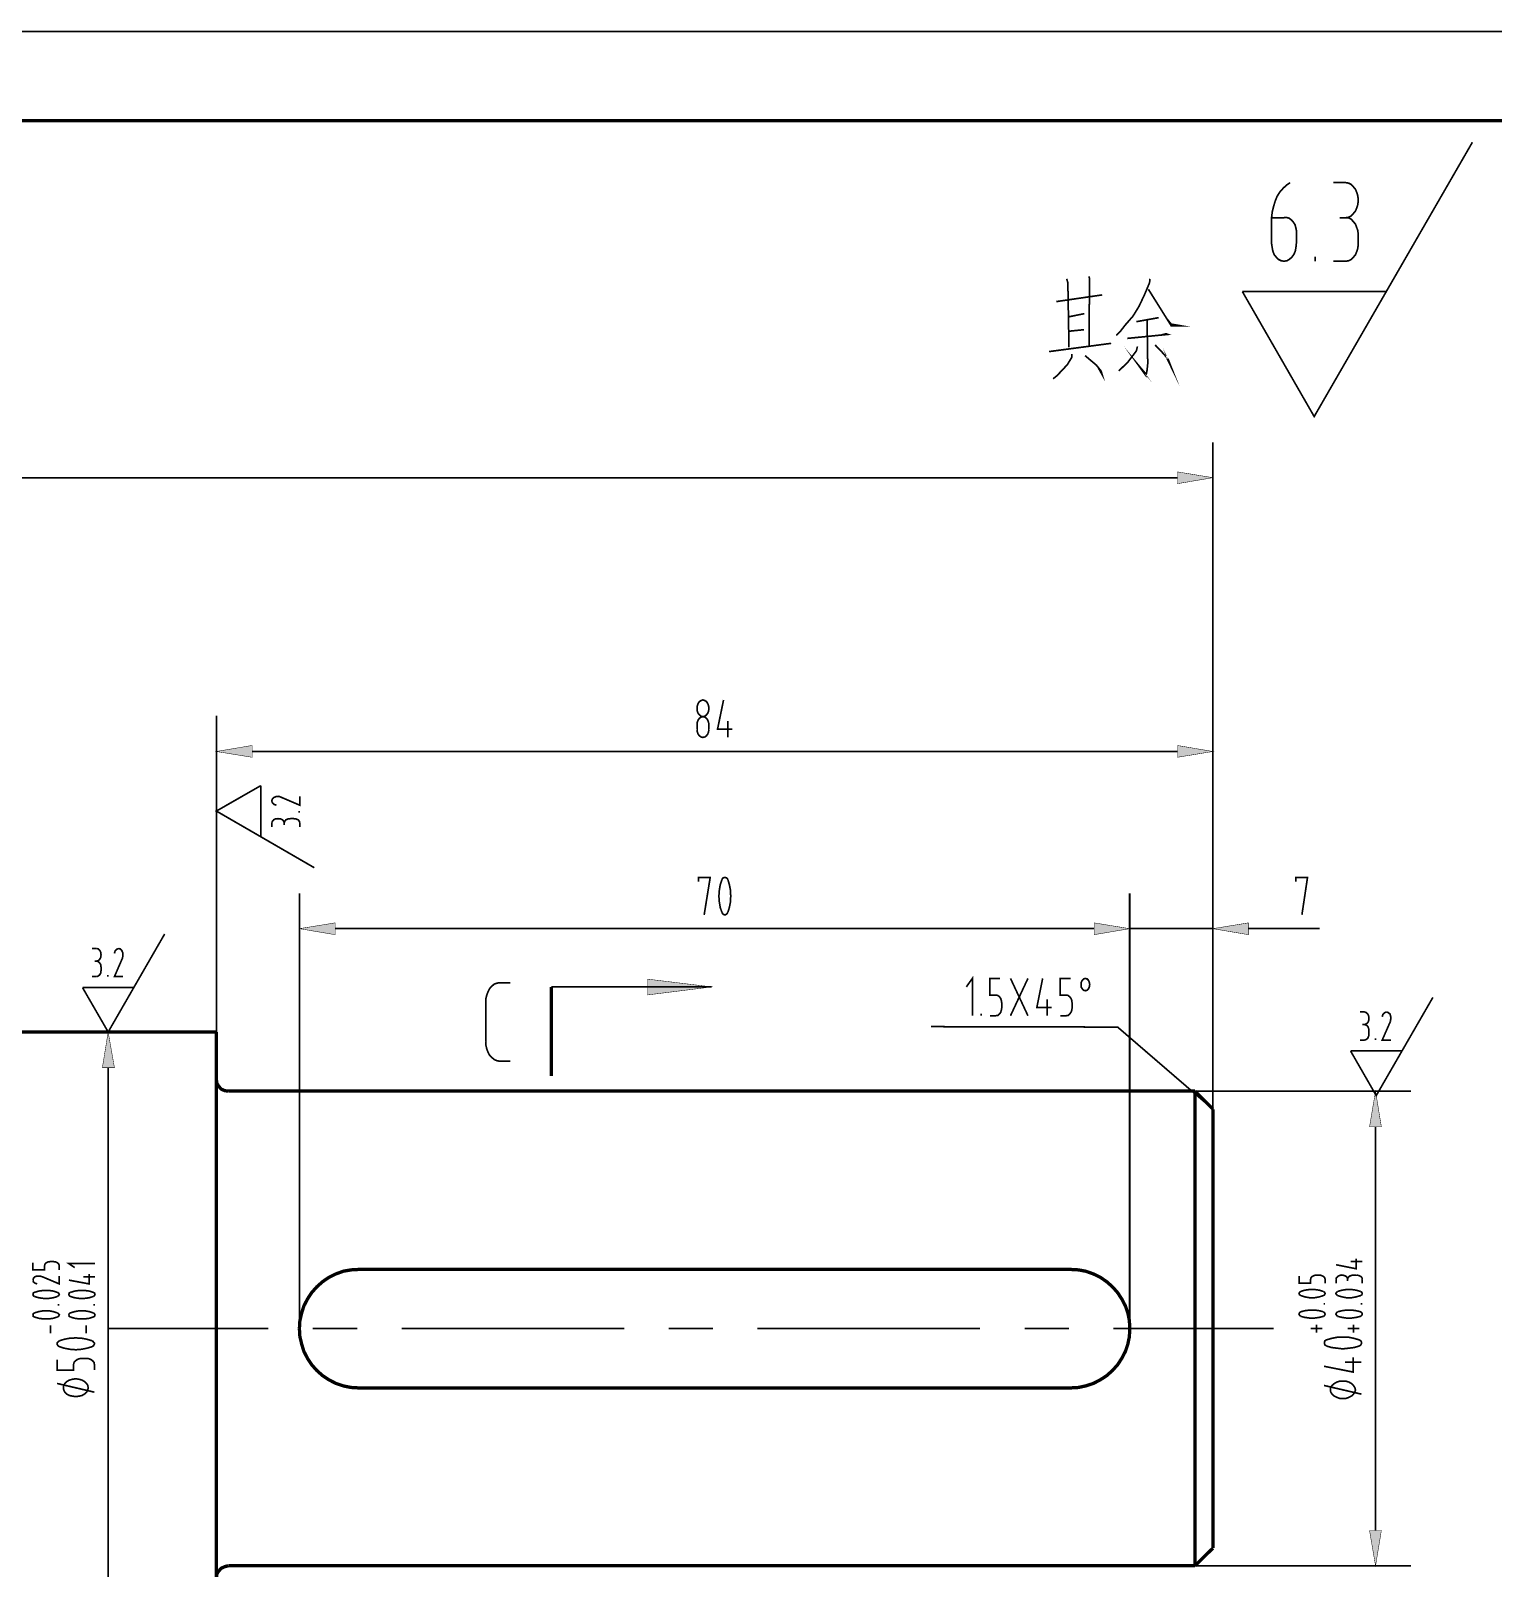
# Model space of a CAD drawing. Header units: millimetres. Extents: x 65 to 1398, y -63 to 357.
# Drawn here: x 280.6 to 355.8, y 114 to 193 of the extents above; entities that cross this region are included whole.
import ezdxf

# ---------------------------------------------------------------- set-up
doc = ezdxf.new("R2010")
doc.units = ezdxf.units.MM
doc.header["$LTSCALE"] = 0.25
doc.layers.add('H', color=7, linetype='Continuous')
doc.layers.add('P', color=7, linetype='Continuous')

msp = doc.modelspace()

# ---------------------------------------------------------------- hatches: boundary and pattern name
at = {"layer": 'H', "linetype": 'Continuous'}
for points in [[(339.5312131830713, 170.2984312028045), (339.5312131830713, 169.6904977237299), (341.3660669562781, 169.9882875990413), (339.5312131830713, 170.2984312028045)], [(291.9700088399439, 156.2262341037559), (291.9700088399439, 155.6183006246813), (290.1351550667371, 155.9277940322102), (291.9700088399439, 156.2262341037559)], [(339.5312131830713, 156.2262341037559), (339.5312131830713, 155.6183006246813), (341.3660669562781, 155.9277940322102), (339.5312131830713, 156.2262341037559)], [(296.2365965294489, 147.1195856460894), (296.2365965294489, 146.5123023632492), (294.4017427562421, 146.8100922385606), (296.2365965294489, 147.1195856460894)], [(335.2529219613488, 147.1195856460894), (335.2529219613488, 146.5123023632492), (337.08842593079, 146.8100922385606), (335.2529219613488, 147.1195856460894)], [(335.2529219613488, 147.1195856460894), (335.2529219613488, 146.5123023632492), (337.08842593079, 146.8100922385606), (335.2529219613488, 147.1195856460894)], [(343.1781638612842, 147.1195856460894), (343.1781638612842, 146.5123023632492), (341.3660669562781, 146.8100922385606), (343.1781638612842, 147.1195856460894)], [(315.5955392096261, 143.8282923080409), (312.29254233936, 143.4154176992577), (312.29254233936, 144.2294633846067), (315.5955392096261, 143.8282923080409)], [(284.2749364069522, 139.6767893520078), (284.89392322201, 139.6767893520078), (284.5844298144811, 141.4999395929971), (284.2749364069522, 139.6767893520078)], [(349.4167967294343, 136.6371219566351), (350.0247302085088, 136.6371219566351), (349.7152368009799, 138.4609223938587), (349.4167967294343, 136.6371219566351)], [(349.4167967294343, 115.8906605124526), (350.0247302085088, 115.8906605124526), (349.7152368009799, 114.0785636074464), (349.4167967294343, 115.8906605124526)]]:
    msp.add_hatch(color=256, dxfattribs=at).paths.add_polyline_path(points)

# ---------------------------------------------------------------- linework, layer by layer
at = {"layer": 'P'}
for points, const_width in [([(147.0627246892411, 0.882), (418.677, 0.882), (418.677, 192.9259103528294), (147.0627246892411, 192.9259103528294), (147.0627246892411, 0.882)], 0.0858259029281714), ([(169.9197231099755, 5.458081097033865), (414.1119722389493, 5.458081097033865), (414.1119722389493, 188.3498292557956), (169.9197231099755, 188.3498292557956), (169.9197231099755, 5.458081097033865)], 0.1710016096220384), ([(342.8686704537554, 179.5650279341098), (346.5611348683697, 173.1423895316516), (354.6924889745796, 187.2373434989009)], 0.0858259029281714), ([(345.32251104202, 185.1619171190014), (345.1391557039461, 185.0357790495464), (344.9675038980898, 184.8751805796732), (344.7952018959992, 184.6801217093819), (344.6573602943266, 184.46230597089), (344.5546292893065, 184.2100298319799), (344.4740049562528, 183.9343466286349), (344.4050841554165, 183.6593136215241), (344.3706237549984, 183.3608735499784), (344.3706237549984, 182.0305720545918), (344.4050841554165, 181.8127563160999), (344.4395445558347, 181.629400978026), (344.5084653566709, 181.4570989759354), (344.6228998939085, 181.3199075704972), (344.7262810951629, 181.2165263692428), (344.8641226968354, 181.1476055684065), (345.0013141022736, 181.1248487002059), (345.1619125721468, 181.1476055684065), (345.2769973056187, 181.2165263692428), (345.4031353750737, 181.3199075704972), (345.5065165763281, 181.4570989759354), (345.5864907131475, 181.629400978026), (345.6209511135656, 181.8127563160999), (345.6437079817663, 182.0305720545918), (345.6437079817663, 182.4662035315757), (345.6554115139838, 182.661262401867), (345.6209511135656, 182.8335644039576), (345.57478718093, 183.0058664060483), (345.4831095118931, 183.1430578114865), (345.3914318428562, 183.2464390127409), (345.2652937734011, 183.3381166817778), (345.1391557039461, 183.3725770821959), (345.0013141022736, 183.3608735499784), (344.3706237549984, 183.3608735499784)], 0.0858259029281714), ([(347.5474825558093, 185.1619171190014), (348.189876435302, 185.1619171190014)], 0.0858259029281714), ([(348.189876435302, 183.3608735499784), (348.3277180369746, 183.3842806144134), (348.4649094424128, 183.4525512190154), (348.5682906436672, 183.5676359524872), (348.683375377139, 183.7048273579254), (348.751645981741, 183.8654258277986), (348.8095134465941, 184.0604846980899), (348.8205667825772, 184.2555435683812), (348.8095134465941, 184.46230597089), (348.751645981741, 184.6573648411813), (348.683375377139, 184.8173131148201), (348.5682906436672, 184.9551547164927), (348.4649094424128, 185.0702394499645), (348.3277180369746, 185.1385100545665), (348.189876435302, 185.1619171190014)], 0.0858259029281714), ([(348.189876435302, 183.3608735499784), (347.8686794955557, 183.3608735499784)], 0.0858259029281714), ([(348.8205667825772, 182.4662035315757), (348.8095134465941, 182.6729659340845), (348.751645981741, 182.8452679361751), (348.683375377139, 183.028623274249), (348.5682906436672, 183.1658146796871), (348.4649094424128, 183.280899413159), (348.3277180369746, 183.3498202139953), (348.189876435302, 183.3608735499784)], 0.0858259029281714), ([(348.189876435302, 181.1248487002059), (348.3277180369746, 181.1476055684065), (348.4649094424128, 181.2165263692428), (348.5682906436672, 181.3199075704972), (348.683375377139, 181.4570989759354), (348.751645981741, 181.629400978026), (348.8095134465941, 181.8127563160999), (348.8205667825772, 182.0305720545918)], 0.0858259029281714), ([(348.8205667825772, 182.4662035315757), (348.8205667825772, 182.0305720545918)], 0.0858259029281714), ([(346.6072988010053, 181.1248487002059), (346.6072988010053, 181.3543679709153)], 0.0858259029281714), ([(348.189876435302, 181.1248487002059), (347.5474825558093, 181.1248487002059)], 0.0858259029281714), ([(333.8426463291427, 180.2184751495857), (333.8998635977615, 180.0123629433112), (333.9570808663802, 176.6976625408277)], 0.0858259029281714), ([(334.9895924864555, 180.3446132190407), (335.0123493546562, 180.2184751495857), (334.9895924864555, 176.7782868738815)], 0.0858259029281714), ([(338.1202873546309, 180.2184751495857), (338.0975304864302, 180.0123629433112), (337.8335508153027, 179.3927259320191), (337.5585178081919, 178.8081995173795), (337.2490244006631, 178.3036472395594), (336.8589066600805, 177.856312230358), (336.5721701207523, 177.488951357976), (336.3888147826785, 177.3172995521197)], 0.0858259029281714), ([(333.3036336509044, 179.0487721240721), (335.665796570132, 179.3927259320191)], 0.0858259029281714), ([(338.0403132178114, 179.6794624713474), (339.210016243325, 177.8101482977224), (339.680108120727, 177.8101482977224), (339.210016243325, 177.8907726307761), (338.9460365721974, 178.2230229065057)], 0.0858259029281714), ([(342.8686704537554, 179.5650279341098), (350.2659530114357, 179.5650279341098)], 0.0858259029281714), ([(333.9570808663802, 178.2691868391412), (334.7483696835287, 178.4297853090144)], 0.0858259029281714), ([(337.9713924169752, 178.0968848370506), (338.0058528173934, 175.8602097910437), (337.9713924169752, 175.5279595153142), (337.9141751483564, 175.241222975986), (337.5013005395732, 175.8146960546424), (337.9141751483564, 175.3211971128054)], 0.0858259029281714), ([(338.5676223638322, 178.2230229065057), (337.4206762065194, 178.0169107002312)], 0.0858259029281714), ([(333.9226204659622, 177.5234117583942), (334.725612815328, 177.6040360914479)], 0.0858259029281714), ([(336.9505843291174, 177.1567010822466), (339.0377142412343, 177.362813288521), (338.9460365721974, 177.3972736889392), (338.648246696886, 177.3172995521197)], 0.0858259029281714), ([(332.9362727785225, 176.4798468023357), (336.1248351115509, 176.9044249433365)], 0.0858259029281714), ([(334.1066260002702, 176.3537087328807), (334.1066260002702, 176.1931102630075), (333.8771067295609, 175.8146960546424), (333.6131270584333, 175.5279595153142), (333.3380940513225, 175.241222975986), (333.1430351810312, 175.0806245061128)], 0.0858259029281714), ([(334.7828300839468, 176.273084399827), (335.3680066948207, 175.7802356542243), (335.6085793015133, 175.4817955826786), (335.665796570132, 175.2873869086216), (335.4596843638576, 175.6540975847692)], 0.0858259029281714), ([(337.4778934751382, 176.7438264734633), (337.4206762065194, 176.5143072027539), (336.9850447295356, 175.9408341240974), (336.5149528521335, 175.4817955826786)], 0.0858259029281714), ([(338.3842670257585, 176.8238006102827), (338.8316020349598, 176.3537087328807), (339.0611213056693, 176.0669721935525), (339.210016243325, 175.6885579851874), (339.0032538408162, 176.1131361261881)], 0.0858259029281714), ([(341.3543634240606, 137.5434955072553), (341.3543634240606, 171.8237915684824)], 0.0858259029281714), ([(203.5576252917099, 169.9999911312588), (339.5312131830713, 169.9999911312588)], 0.0858259029281714), ([(339.5312131830713, 170.2984312028045), (339.5312131830713, 169.6904977237299), (341.3543634240606, 169.9999911312588), (339.5312131830713, 170.2984312028045)], 0.02470745690356449), ([(315.4466442719703, 158.1527655459996), (315.4349407397528, 158.2672000832372), (315.3894270033516, 158.3933381526922), (315.3205062025153, 158.4967193539466), (315.2405320656959, 158.5428832865822), (315.1371508644415, 158.5773436870004), (315.0454731954046, 158.5428832865822), (314.9648488623508, 158.4967193539466), (314.8959280615146, 158.3933381526922), (314.8504143251133, 158.2672000832372), (314.8387107928958, 158.1527655459996), (314.8504143251133, 158.0038706083439), (314.8959280615146, 157.8887858748721), (314.9648488623508, 157.8088117380526), (315.0454731954046, 157.7398909372164), (315.1371508644415, 157.7171340690157), (315.2405320656959, 157.7398909372164), (315.3205062025153, 157.8088117380526), (315.3894270033516, 157.8887858748721), (315.4349407397528, 158.0038706083439), (315.4466442719703, 158.1527655459996)], 0.0858259029281714), ([(316.2034726887006, 158.5773436870004), (315.8939792811717, 157.0747401895231), (316.650807697902, 157.0747401895231)], 0.0858259029281714), ([(290.1351550667371, 141.5116431252146), (290.1351550667371, 157.762647805417)], 0.0858259029281714), ([(315.4466442719703, 157.292555928015), (315.4349407397528, 157.41869399747), (315.3894270033516, 157.5448320669251), (315.3205062025153, 157.636509735962), (315.2405320656959, 157.6937270045808), (315.1371508644415, 157.7171340690157), (315.0454731954046, 157.6937270045808), (314.9648488623508, 157.636509735962), (314.8959280615146, 157.5448320669251), (314.8504143251133, 157.41869399747), (314.8387107928958, 157.292555928015)], 0.0858259029281714), ([(314.8387107928958, 157.0747401895231), (314.8387107928958, 157.292555928015)], 0.0858259029281714), ([(315.4466442719703, 157.292555928015), (315.4466442719703, 157.0747401895231)], 0.0858259029281714), ([(316.4212884271925, 157.4993183305238), (316.4212884271925, 156.6501620485223)], 0.0858259029281714), ([(341.3543634240606, 137.5434955072553), (341.3543634240606, 157.762647805417)], 0.0858259029281714), ([(314.8387107928958, 157.0747401895231), (314.8504143251133, 156.948602120068), (314.8959280615146, 156.822464050613), (314.9648488623508, 156.7307863815761), (315.0454731954046, 156.6735691129573), (315.1371508644415, 156.6501620485223), (315.2405320656959, 156.6735691129573), (315.3205062025153, 156.7307863815761), (315.3894270033516, 156.822464050613), (315.4349407397528, 156.948602120068), (315.4466442719703, 157.0747401895231)], 0.0858259029281714), ([(291.9700088399439, 156.2372874397391), (291.9700088399439, 155.6293539606645), (290.1351550667371, 155.9277940322102), (291.9700088399439, 156.2372874397391)], 0.02470745690356449), ([(339.5312131830713, 155.9277940322102), (291.9700088399439, 155.9277940322102)], 0.0858259029281714), ([(339.5312131830713, 156.2372874397391), (339.5312131830713, 155.6293539606645), (341.3543634240606, 155.9277940322102), (339.5312131830713, 156.2372874397391)], 0.02470745690356449), ([(292.4173438491454, 154.1729143958228), (290.1351550667371, 152.8660199648711), (295.1696245089556, 149.9524906389534)], 0.0858259029281714), ([(292.4173438491454, 154.1729143958228), (292.4173438491454, 151.5467718054676)], 0.0858259029281714), ([(293.4609088052038, 153.5766844489658), (293.3464742679662, 153.6228483816014), (293.2086326662937, 153.6111448493839), (293.0941981290562, 153.5649809167483), (293.0135737960024, 153.4850067799289), (292.9791133955842, 153.3816255786745)], 0.0858259029281714), ([(292.9791133955842, 153.3816255786745), (293.0135737960024, 153.2899479096376), (293.0941981290562, 153.2099737728181), (293.2203361985112, 153.1638098401825)], 0.0858259029281714), ([(293.4609088052038, 153.5766844489658), (294.4244996244428, 153.1638098401825), (294.4244996244428, 153.6228483816014)], 0.0858259029281714), ([(293.621507275077, 152.2580864857966), (293.5987504068763, 152.338060622616), (293.52982960604, 152.4186849556698), (293.4264484047857, 152.4641986920711), (293.3003103353306, 152.4759022242885), (293.1741722658755, 152.4641986920711), (293.0824945968387, 152.4186849556698), (293.0135737960024, 152.338060622616), (292.9791133955842, 152.2580864857966)], 0.0858259029281714), ([(293.9427042148233, 152.4759022242885), (293.8282696775857, 152.4641986920711), (293.7131849441139, 152.4186849556698), (293.6449143395119, 152.338060622616), (293.621507275077, 152.2580864857966)], 0.0858259029281714), ([(293.9427042148233, 152.4759022242885), (294.1033026846965, 152.4759022242885)], 0.0858259029281714), ([(294.4244996244428, 152.2580864857966), (294.4017427562421, 152.338060622616), (294.3328219554058, 152.4186849556698), (294.217737221934, 152.4641986920711), (294.1033026846965, 152.4759022242885)], 0.0858259029281714), ([(294.4244996244428, 152.8198560322355), (294.3438752913891, 152.8198560322355)], 0.0858259029281714), ([(292.9791133955842, 152.0402707473046), (292.9791133955842, 152.2580864857966)], 0.0858259029281714), ([(293.621507275077, 152.2580864857966), (293.621507275077, 152.1430017523247)], 0.0858259029281714), ([(294.4244996244428, 152.2580864857966), (294.4244996244428, 152.0402707473046)], 0.0858259029281714), ([(315.2060716652777, 147.5324602548727), (315.5155650728066, 149.4479383611333), (314.907631593732, 149.4479383611333), (314.907631593732, 149.2418261548588)], 0.0858259029281714), ([(316.1234985518811, 149.3562606920964), (316.0318208828443, 149.0812276849856), (315.9856569502086, 148.7944911456574), (315.962900082008, 148.4960510741117), (315.9856569502086, 148.197611002566), (316.0318208828443, 147.9115246594721), (316.1234985518811, 147.6475449883446)], 0.0858259029281714), ([(316.4212884271925, 149.3562606920964), (316.3640711585738, 149.4251814929326), (316.306853889955, 149.4479383611333), (316.2379330891187, 149.4479383611333), (316.1690122882824, 149.4251814929326), (316.1234985518811, 149.3562606920964)], 0.0858259029281714), ([(316.4212884271925, 147.6475449883446), (316.5019127602462, 147.9115246594721), (316.5591300288651, 148.197611002566), (316.5708335610825, 148.4960510741117), (316.5591300288651, 148.7944911456574), (316.5019127602462, 149.0812276849856), (316.4212884271925, 149.3562606920964)], 0.0858259029281714), ([(345.9304445210945, 147.5324602548727), (346.2171810604227, 149.4479383611333), (345.6209511135656, 149.4479383611333), (345.6209511135656, 149.2418261548588)], 0.0858259029281714), ([(294.4017427562421, 126.2697430006526), (294.4017427562421, 148.6449460117674)], 0.0858259029281714), ([(337.0767223985724, 126.2697430006526), (337.0767223985724, 148.6449460117674)], 0.0858259029281714), ([(337.0767223985724, 126.2697430006526), (337.0767223985724, 148.6449460117674)], 0.0858259029281714), ([(341.3543634240606, 137.5434955072553), (341.3543634240606, 148.6449460117674)], 0.0858259029281714), ([(296.2365965294489, 147.1195856460895), (296.2365965294489, 146.5123023632492), (294.4017427562421, 146.8217957707781), (296.2365965294489, 147.1195856460895)], 0.02470745690356449), ([(316.1234985518811, 147.6475449883446), (316.1690122882824, 147.5786241875083), (316.2379330891187, 147.5324602548727), (316.306853889955, 147.5324602548727), (316.3640711585738, 147.5786241875083), (316.4212884271925, 147.6475449883446)], 0.0858259029281714), ([(335.2529219613488, 147.1195856460895), (335.2529219613488, 146.5123023632492), (337.0767223985724, 146.8217957707781), (335.2529219613488, 147.1195856460895)], 0.02470745690356449), ([(335.2529219613488, 147.1195856460895), (335.2529219613488, 146.5123023632492), (337.0767223985724, 146.8217957707781), (335.2529219613488, 147.1195856460895)], 0.02470745690356449), ([(343.1781638612842, 147.1195856460895), (343.1781638612842, 146.5123023632492), (341.3543634240606, 146.8217957707781), (343.1781638612842, 147.1195856460895)], 0.02470745690356449), ([(283.2541283190944, 143.7938319076228), (284.5727262822636, 141.5116431252146), (287.4745520759639, 146.5461125674331)], 0.0858259029281714), ([(296.2365965294489, 146.8217957707781), (335.2529219613488, 146.8217957707781)], 0.0858259029281714), ([(335.2529219613488, 146.8217957707781), (333.4297717203594, 146.8217957707781)], 0.0858259029281714), ([(337.0767223985724, 146.8217957707781), (341.3543634240606, 146.8217957707781)], 0.0858259029281714), ([(343.1781638612842, 146.8217957707781), (346.8368180717147, 146.8217957707781)], 0.0858259029281714), ([(283.7469770646971, 145.8009876829203), (283.988199867624, 145.8009876829203)], 0.0858259029281714), ([(283.988199867624, 145.1585938034276), (284.0681740044434, 145.1813506716283), (284.1370948052797, 145.2502714724645), (284.1943120738985, 145.3536526737189), (284.206015606116, 145.4680872109565), (284.1943120738985, 145.5942252804115), (284.1370948052797, 145.7093100138834), (284.0681740044434, 145.7782308147196), (283.988199867624, 145.8009876829203)], 0.0858259029281714), ([(285.1117389605019, 145.8009876829203), (285.020061291465, 145.7665272825022), (284.9283836224281, 145.6748496134653), (284.89392322201, 145.5487115440102)], 0.0858259029281714), ([(285.3067978307932, 145.3074887410833), (285.3295546989938, 145.4342770067726), (285.3295546989938, 145.5714684122109), (285.272337430375, 145.6976064816659), (285.2034166295388, 145.7782308147196), (285.1117389605019, 145.8009876829203)], 0.0858259029281714), ([(283.988199867624, 145.1585938034276), (283.8731151341522, 145.1585938034276)], 0.0858259029281714), ([(284.206015606116, 144.8373968636813), (284.1943120738985, 144.9635349331363), (284.1370948052797, 145.0552126021732), (284.0681740044434, 145.1241334030095), (283.988199867624, 145.1585938034276)], 0.0858259029281714), ([(283.988199867624, 144.3556014540618), (284.0681740044434, 144.3900618544799), (284.1370948052797, 144.447929319333), (284.1943120738985, 144.5506603243531), (284.206015606116, 144.6767983938081)], 0.0858259029281714), ([(284.206015606116, 144.8373968636813), (284.206015606116, 144.6767983938081)], 0.0858259029281714), ([(285.3067978307932, 145.3074887410833), (284.89392322201, 144.3556014540618), (285.3295546989938, 144.3556014540618)], 0.0858259029281714), ([(283.2541283190944, 143.7938319076228), (285.8919744416671, 143.7938319076228)], 0.0858259029281714), ([(283.988199867624, 144.3556014540618), (283.7469770646971, 144.3556014540618)], 0.0858259029281714), ([(284.549969414063, 144.3556014540618), (284.549969414063, 144.4362257871155)], 0.0858259029281714), ([(304.7002009113884, 144.0461080465329), (304.5630095059502, 144.0233511783323), (304.4251679042777, 143.9771872456967), (304.2990298348226, 143.8744562406766), (304.1845952975851, 143.7483181712215), (304.1039709645313, 143.5987730373315), (304.0350501636951, 143.4154176992577), (303.9895364272938, 143.2320623611839), (303.9778328950763, 143.0370034908926)], 0.0858259029281714), ([(304.7002009113884, 144.0461080465329), (305.2509171218442, 144.0461080465329)], 0.0858259029281714), ([(307.3497505661785, 143.828292308041), (307.3497505661785, 139.2522112110071)], 0.1710016096220384), ([(307.3497505661785, 143.828292308041), (315.5955392096261, 143.828292308041)], 0.0858259029281714), ([(315.5955392096261, 143.828292308041), (312.29254233936, 143.4154176992577), (312.29254233936, 144.2294633846067), (315.5955392096261, 143.828292308041)], 0.02470745690356449), ([(328.9915322249981, 142.3490958749986), (328.9915322249981, 144.2639237850248), (328.681388621235, 143.828292308041)], 0.0858259029281714), ([(329.897255579384, 142.3490958749986), (330.1956956509298, 142.3490958749986), (330.2984266559498, 142.3601492109818), (330.3790509890035, 142.429070011818), (330.4479717898398, 142.520747680855), (330.482432190258, 142.6358324143268), (330.5051890584586, 142.7730238197651), (330.5051890584586, 142.9797862222738), (330.482432190258, 143.116977627712), (330.4479717898398, 143.2431156971671), (330.3790509890035, 143.3237400302208), (330.2984266559498, 143.392660831057), (330.1956956509298, 143.4037141670402), (329.897255579384, 143.4037141670402), (329.897255579384, 144.2639237850248), (330.4135113894217, 144.2639237850248)], 0.0858259029281714), ([(330.95252406766, 144.2639237850248), (331.8471940860627, 142.3490958749986)], 0.0858259029281714), ([(331.8471940860627, 144.2639237850248), (330.95252406766, 142.3490958749986)], 0.0858259029281714), ([(332.604022502793, 144.2639237850248), (332.3055824312473, 142.7730238197651), (333.0624108479775, 142.7730238197651)], 0.0858259029281714), ([(333.5097458571789, 142.3490958749986), (333.819889460942, 142.3490958749986), (333.9115671299789, 142.3601492109818), (333.9915412667984, 142.429070011818), (334.0604620676347, 142.520747680855), (334.1066260002702, 142.6358324143268), (334.1176793362534, 142.7730238197651), (334.1176793362534, 142.9797862222738), (334.1066260002702, 143.116977627712), (334.0604620676347, 143.2431156971671), (333.9915412667984, 143.3237400302208), (333.9115671299789, 143.392660831057), (333.819889460942, 143.4037141670402), (333.5097458571789, 143.4037141670402), (333.5097458571789, 144.2639237850248), (334.037705199434, 144.2639237850248)], 0.0858259029281714), ([(335.0240528868737, 143.9427268452785), (335.0006458224387, 144.0688649147336), (334.9551320860375, 144.1722461159879), (334.8862112852012, 144.2411669168242), (334.7945336161642, 144.2639237850248), (334.7139092831105, 144.2411669168242), (334.6456386785086, 144.1722461159879), (334.5877712136555, 144.0688649147336), (334.5767178776723, 143.9427268452785), (334.5877712136555, 143.8165887758235), (334.6456386785086, 143.7249111067866), (334.7139092831105, 143.6559903059503), (334.7945336161642, 143.6332334377497), (334.8862112852012, 143.6559903059503), (334.9551320860375, 143.7249111067866), (335.0006458224387, 143.8165887758235), (335.0240528868737, 143.9427268452785)], 0.0858259029281714), ([(303.9778328950763, 141.0070908473945), (303.9778328950763, 143.0370034908926)], 0.0858259029281714), ([(332.8445951094856, 143.1976019607658), (332.8445951094856, 142.3490958749986)], 0.0858259029281714), ([(348.4304490419946, 140.5369989699925), (349.7496972013981, 138.2431066553668), (352.6625763310815, 143.2892796298027)], 0.0858259029281714), ([(329.4382170379652, 142.3490958749986), (329.4382170379652, 142.4518268800187)], 0.0858259029281714), ([(348.9122444516141, 142.5441547452899), (349.1534672545411, 142.5441547452899)], 0.0858259029281714), ([(349.1534672545411, 141.8900573335798), (349.2334413913605, 141.9245177339979), (349.3140657244143, 141.9934385348342), (349.3595794608156, 142.0851162038711), (349.371282993033, 142.2112542733261), (349.3595794608156, 142.3373923427811), (349.3140657244143, 142.4407735440355), (349.2334413913605, 142.5096943448718), (349.1534672545411, 142.5441547452899)], 0.0858259029281714), ([(350.2770063474189, 142.5441547452899), (350.185328678382, 142.4979908126543), (350.0936510093451, 142.4173664796006), (350.059190608927, 142.2912284101455)], 0.0858259029281714), ([(350.4720652177102, 142.0389522712354), (350.4948220859109, 142.1650903406905), (350.4948220859109, 142.302931942363), (350.4610118817271, 142.429070011818), (350.3686840164559, 142.5096943448718), (350.2770063474189, 142.5441547452899)], 0.0858259029281714), ([(270.6156139166869, 141.5116431252146), (290.1351550667371, 141.5116431252146)], 0.1710016096220384), ([(284.5727262822636, 141.5116431252146), (282.7606293772574, 141.5116431252146)], 0.0858259029281714), ([(284.2749364069522, 139.6767893520078), (284.89392322201, 139.6767893520078), (284.5727262822636, 141.5116431252146), (284.2749364069522, 139.6767893520078)], 0.02470745690356449), ([(290.1351550667371, 141.5116431252146), (290.1351550667371, 111.0278428760905)], 0.1710016096220384), ([(341.3543634240606, 137.5434955072553), (336.4570853872805, 141.7639192641247), (326.8692917162288, 141.7866761323254)], 0.0858259029281714), ([(349.1534672545411, 141.8900573335798), (349.0383825210691, 141.8900573335798)], 0.0858259029281714), ([(349.371282993033, 141.5805639260509), (349.3595794608156, 141.6949984632885), (349.3140657244143, 141.7983796645428), (349.2334413913605, 141.8673004653791), (349.1534672545411, 141.8900573335798)], 0.0858259029281714), ([(349.1534672545411, 141.0987685164314), (349.2334413913605, 141.121525384632), (349.3140657244143, 141.1904461854683), (349.3595794608156, 141.2938273867227), (349.371282993033, 141.4082619239603)], 0.0858259029281714), ([(349.371282993033, 141.5805639260509), (349.371282993033, 141.4082619239603)], 0.0858259029281714), ([(350.4720652177102, 142.0389522712354), (350.059190608927, 141.0987685164314), (350.5065256181284, 141.0987685164314)], 0.0858259029281714), ([(303.9778328950763, 141.0070908473945), (303.9895364272938, 140.8237355093206), (304.0350501636951, 140.6286766390294), (304.1039709645313, 140.4563746369387), (304.1845952975851, 140.307479699283), (304.2990298348226, 140.1930451620455), (304.4251679042777, 140.0896639607911), (304.5630095059502, 140.0324466921723), (304.7002009113884, 140.0090396277373)], 0.0858259029281714), ([(349.1534672545411, 141.0987685164314), (348.9122444516141, 141.0987685164314)], 0.0858259029281714), ([(349.7152368009799, 141.0987685164314), (349.7152368009799, 141.1787426532508)], 0.0858259029281714), ([(305.2509171218442, 140.0090396277373), (304.7002009113884, 140.0090396277373)], 0.0858259029281714), ([(348.4304490419946, 140.5369989699925), (351.0572418285841, 140.5369989699925)], 0.0858259029281714), ([(284.5727262822636, 112.8509931170798), (284.5727262822636, 139.6767893520078)], 0.0858259029281714), ([(290.1351550667371, 139.0688558729333), (290.1579119349378, 138.8855005348595), (290.2612931361922, 138.7131985327688), (290.3874312056472, 138.5753569310963), (290.5597332077378, 138.4953827942768), (290.7430885458117, 138.4726259260762)], 0.1710016096220384), ([(290.7430885458117, 138.4726259260762), (340.4369365374572, 138.4726259260762)], 0.1710016096220384), ([(340.4369365374572, 114.0785636074464), (340.4369365374572, 138.4726259260762)], 0.1710016096220384), ([(340.4369365374572, 138.4726259260762), (341.3543634240606, 137.5434955072553)], 0.1710016096220384), ([(340.4369365374572, 138.4726259260762), (351.5390372382036, 138.4726259260762)], 0.0858259029281714), ([(349.4057433934511, 136.6371219566351), (350.0136768725257, 136.6371219566351), (349.7152368009799, 138.4726259260762), (349.4057433934511, 136.6371219566351)], 0.02470745690356449), ([(341.3543634240606, 137.5434955072553), (341.3543634240606, 114.9842869618324)], 0.1710016096220384), ([(349.7152368009799, 136.6371219566351), (349.7152368009799, 115.8906605124526)], 0.0858259029281714), ([(282.061018229146, 129.2860033315903), (282.061018229146, 129.5038190700823), (282.0265578287278, 129.5954967391192), (281.9576370278916, 129.652714007738), (281.8659593588547, 129.6988779403736), (281.7515248216171, 129.7105814725911), (281.6026298839614, 129.7105814725911), (281.4875451504896, 129.6988779403736), (281.3958674814527, 129.652714007738), (281.3269466806164, 129.5954967391192), (281.3041898124158, 129.5038190700823), (281.3041898124158, 129.2860033315903), (280.7079598655587, 129.2860033315903), (280.7079598655587, 129.652714007738)], 0.0858259029281714), ([(283.8958720023528, 129.6072002713367), (282.554517170983, 129.6072002713367), (282.8523070462944, 129.4004378688279)], 0.0858259029281714), ([(347.6853241574819, 129.5499830027179), (348.7171855813228, 129.3432206002091), (348.7171855813228, 129.8594764102468)], 0.0858259029281714), ([(348.4304490419946, 129.7105814725911), (349.027329185086, 129.7105814725911)], 0.0858259029281714), ([(281.1663482107432, 128.9420495236434), (281.0519136735056, 128.964806391844), (280.9140720718332, 128.964806391844), (280.7996375345956, 128.9303459914259), (280.7307167337593, 128.8503718546064), (280.7079598655587, 128.7586941855695)], 0.0858259029281714), ([(280.7079598655587, 128.7586941855695), (280.7307167337593, 128.6663663202983), (280.8223944027962, 128.5980957156964), (280.9257756040506, 128.5636353152782)], 0.0858259029281714), ([(281.1663482107432, 128.9420495236434), (282.061018229146, 128.5636353152782), (282.061018229146, 128.964806391844)], 0.0858259029281714), ([(282.554517170983, 128.7586941855695), (283.5980821270414, 128.5636353152782), (283.5980821270414, 129.0792409290816)], 0.0858259029281714), ([(283.2996420554957, 128.9303459914259), (283.8958720023528, 128.9303459914259)], 0.0858259029281714), ([(297.452463487598, 129.308760199791), (297.0623457470155, 129.2860033315903), (296.6611746704497, 129.2170825307541), (296.2821102658503, 129.0792409290816), (295.9271031219201, 128.9075891232252), (295.5942026499563, 128.6780698525158), (295.2964127746449, 128.4140901813882), (295.0324331035173, 128.1163003060769), (294.8146173650254, 127.7833998341131), (294.6306118307173, 127.4277424939486), (294.5161772934797, 127.0610318178009), (294.4244996244428, 126.6598607412352), (294.4017427562421, 126.2697430006526)], 0.1710016096220384), ([(297.452463487598, 129.308760199791), (334.037705199434, 129.308760199791)], 0.1710016096220384), ([(334.037705199434, 123.2190222692967), (334.4388762759998, 123.2417791374973), (334.8172904843649, 123.3224034705511), (335.2074082249475, 123.4485415400061), (335.563065565112, 123.6318968780799), (335.8953158408415, 123.8497126165719), (336.1937559123871, 124.1136922876994), (336.4570853872805, 124.4114821630108), (336.6755513220067, 124.7443826349746), (336.8589066600805, 125.1000399751391), (336.9850447295356, 125.4784541835042), (337.065018866355, 125.8685719240868), (337.0767223985724, 126.2697430006526), (337.065018866355, 126.6598607412352), (336.9850447295356, 127.0610318178009), (336.8589066600805, 127.4277424939486), (336.6755513220067, 127.7833998341131), (336.4570853872805, 128.1163003060769), (336.1937559123871, 128.4140901813882), (335.8953158408415, 128.6780698525158), (335.563065565112, 128.9075891232252), (335.2074082249475, 129.0792409290816), (334.8172904843649, 129.2170825307541), (334.4388762759998, 129.2860033315903), (334.037705199434, 129.308760199791)], 0.1710016096220384), ([(347.1235546110429, 128.5980957156964), (347.1235546110429, 128.8042079219708), (347.100147546608, 128.8848322550246), (347.0318769420061, 128.9531028596265), (346.9284957407516, 128.9992667922621), (346.8251145394972, 129.0220236604628), (346.6762196018416, 129.0220236604628), (346.5611348683697, 128.9992667922621), (346.4694571993328, 128.9531028596265), (346.4005363984966, 128.8848322550246), (346.3777795302959, 128.8042079219708), (346.3777795302959, 128.5980957156964), (345.7815495834388, 128.5980957156964), (345.7815495834388, 128.964806391844)], 0.0858259029281714), ([(348.281554104339, 128.8042079219708), (348.2587972361383, 128.8848322550246), (348.2015799675195, 128.9531028596265), (348.0981987662651, 128.9992667922621), (347.9837642290275, 129.0220236604628), (347.8686794955557, 128.9992667922621), (347.7770018265188, 128.9531028596265), (347.7080810256825, 128.8848322550246), (347.6853241574819, 128.8042079219708)], 0.0858259029281714), ([(347.6853241574819, 128.5980957156964), (347.6853241574819, 128.8042079219708)], 0.0858259029281714), ([(348.5799941758846, 129.0220236604628), (348.4649094424128, 128.9992667922621), (348.3621784373927, 128.9531028596265), (348.3043109725396, 128.8848322550246), (348.281554104339, 128.8042079219708)], 0.0858259029281714), ([(348.281554104339, 128.8042079219708), (348.281554104339, 128.7125302529339)], 0.0858259029281714), ([(348.5799941758846, 129.0220236604628), (348.7171855813228, 129.0220236604628)], 0.0858259029281714), ([(349.027329185086, 128.8042079219708), (349.0156256528686, 128.8848322550246), (348.9467048520323, 128.9531028596265), (348.8433236507779, 128.9992667922621), (348.7171855813228, 129.0220236604628)], 0.0858259029281714), ([(349.027329185086, 128.8042079219708), (349.027329185086, 128.5980957156964)], 0.0858259029281714), ([(280.776880666395, 128.12735364206), (280.7190132015418, 128.0935434378762), (280.7079598655587, 128.02462263704), (280.7190132015418, 127.9667551721869), (280.776880666395, 127.9212414357856)], 0.0858259029281714), ([(281.9693405601091, 128.12735364206), (281.7515248216171, 128.1962744428963), (281.5109522149245, 128.2307348433144), (281.2586760760145, 128.2307348433144), (281.00574974087, 128.1962744428963), (280.776880666395, 128.12735364206)], 0.0858259029281714), ([(281.9693405601091, 127.9212414357856), (282.0265578287278, 127.9667551721869), (282.061018229146, 128.02462263704), (282.0265578287278, 128.0935434378762), (281.9693405601091, 128.12735364206)], 0.0858259029281714), ([(282.6234379718192, 128.12735364206), (282.5655705069661, 128.0935434378762), (282.554517170983, 128.02462263704), (282.5655705069661, 127.9667551721869), (282.6234379718192, 127.9212414357856)], 0.0858259029281714), ([(283.8158978655334, 128.12735364206), (283.5980821270414, 128.1962744428963), (283.3458059881314, 128.2307348433144), (283.1045831852044, 128.2307348433144), (282.8523070462944, 128.1962744428963), (282.6234379718192, 128.12735364206)], 0.0858259029281714), ([(283.8158978655334, 127.9212414357856), (283.8731151341522, 127.9667551721869), (283.8958720023528, 128.02462263704), (283.8731151341522, 128.0935434378762), (283.8158978655334, 128.12735364206)], 0.0858259029281714), ([(345.8615237202582, 128.1735175746956), (345.8043064516395, 128.12735364206), (345.7815495834388, 128.0701363734413), (345.8043064516395, 128.0129191048225), (345.8615237202582, 127.9667551721869)], 0.0858259029281714), ([(347.0429302779892, 128.1735175746956), (346.8251145394972, 128.2424383755319), (346.5728384005872, 128.27689877595), (346.3322657938946, 128.27689877595), (346.0799896549845, 128.2424383755319), (345.8615237202582, 128.1735175746956)], 0.0858259029281714), ([(345.8615237202582, 127.9667551721869), (346.0799896549845, 127.8984845675849), (346.3322657938946, 127.8523206349493), (346.5728384005872, 127.8523206349493), (346.8251145394972, 127.8984845675849), (347.0429302779892, 127.9667551721869)], 0.0858259029281714), ([(347.0429302779892, 127.9667551721869), (347.100147546608, 128.0129191048225), (347.1235546110429, 128.0701363734413), (347.100147546608, 128.12735364206), (347.0429302779892, 128.1735175746956)], 0.0858259029281714), ([(347.7542449583182, 128.1735175746956), (347.7080810256825, 128.12735364206), (347.6736206252644, 128.0701363734413), (347.7080810256825, 128.0129191048225), (347.7542449583182, 127.9667551721869)], 0.0858259029281714), ([(348.9584083842498, 128.1735175746956), (348.7171855813228, 128.2424383755319), (348.4766129746303, 128.27689877595), (348.2243368357202, 128.27689877595), (347.9948175650107, 128.2424383755319), (347.7542449583182, 128.1735175746956)], 0.0858259029281714), ([(347.7542449583182, 127.9667551721869), (347.9948175650107, 127.8984845675849), (348.2243368357202, 127.8523206349493), (348.4766129746303, 127.8523206349493), (348.7171855813228, 127.8984845675849), (348.9584083842498, 127.9667551721869)], 0.0858259029281714), ([(348.9584083842498, 127.9667551721869), (349.0156256528686, 128.0129191048225), (349.027329185086, 128.0701363734413), (349.0156256528686, 128.12735364206), (348.9584083842498, 128.1735175746956)], 0.0858259029281714), ([(280.776880666395, 127.9212414357856), (281.00574974087, 127.8523206349493), (281.2586760760145, 127.8178602345312), (281.5109522149245, 127.8178602345312), (281.7515248216171, 127.8523206349493), (281.9693405601091, 127.9212414357856)], 0.0858259029281714), ([(281.9693405601091, 127.0727353500184), (281.7515248216171, 127.1410059546204), (281.5109522149245, 127.187169887256), (281.2586760760145, 127.187169887256), (281.00574974087, 127.1410059546204), (280.776880666395, 127.0727353500184)], 0.0858259029281714), ([(282.061018229146, 127.4966632947849), (281.9693405601091, 127.4966632947849)], 0.0858259029281714), ([(282.6234379718192, 127.9212414357856), (282.8523070462944, 127.8523206349493), (283.1045831852044, 127.8178602345312), (283.3458059881314, 127.8178602345312), (283.5980821270414, 127.8523206349493), (283.8158978655334, 127.9212414357856)], 0.0858259029281714), ([(283.8158978655334, 127.0727353500184), (283.5980821270414, 127.1410059546204), (283.3458059881314, 127.187169887256), (283.1045831852044, 127.187169887256), (282.8523070462944, 127.1410059546204), (282.6234379718192, 127.0727353500184)], 0.0858259029281714), ([(283.8958720023528, 127.4966632947849), (283.8158978655334, 127.4966632947849)], 0.0858259029281714), ([(347.0429302779892, 127.1299526186372), (346.8251145394972, 127.187169887256), (346.5728384005872, 127.2216302876741), (346.3322657938946, 127.2216302876741), (346.0799896549845, 127.187169887256), (345.8615237202582, 127.1299526186372)], 0.0858259029281714), ([(347.1235546110429, 127.5428272274205), (347.0429302779892, 127.5428272274205)], 0.0858259029281714), ([(348.9584083842498, 127.1299526186372), (348.7171855813228, 127.187169887256), (348.4766129746303, 127.2216302876741), (348.2243368357202, 127.2216302876741), (347.9948175650107, 127.187169887256), (347.7542449583182, 127.1299526186372)], 0.0858259029281714), ([(349.027329185086, 127.5428272274205), (348.9584083842498, 127.5428272274205)], 0.0858259029281714), ([(280.776880666395, 127.0727353500184), (280.7190132015418, 127.0265714173828), (280.7079598655587, 126.9810576809815), (280.7190132015418, 126.9004333479278), (280.776880666395, 126.8659729475097)], 0.0858259029281714), ([(280.776880666395, 126.8659729475097), (281.00574974087, 126.7970521466734), (281.2586760760145, 126.7625917462553), (281.5109522149245, 126.7625917462553), (281.7515248216171, 126.7970521466734), (281.9693405601091, 126.8659729475097)], 0.0858259029281714), ([(281.6026298839614, 126.02917039396), (281.6026298839614, 126.4420450027432)], 0.0858259029281714), ([(281.9693405601091, 126.8659729475097), (282.0265578287278, 126.9004333479278), (282.061018229146, 126.9810576809815), (282.0265578287278, 127.0265714173828), (281.9693405601091, 127.0727353500184)], 0.0858259029281714), ([(282.6234379718192, 127.0727353500184), (282.5655705069661, 127.0265714173828), (282.554517170983, 126.9810576809815), (282.5655705069661, 126.9004333479278), (282.6234379718192, 126.8659729475097)], 0.0858259029281714), ([(282.6234379718192, 126.8659729475097), (282.8523070462944, 126.7970521466734), (283.1045831852044, 126.7625917462553), (283.3458059881314, 126.7625917462553), (283.5980821270414, 126.7970521466734), (283.8158978655334, 126.8659729475097)], 0.0858259029281714), ([(283.4491871893857, 126.02917039396), (283.4491871893857, 126.4420450027432)], 0.0858259029281714), ([(283.8158978655334, 126.8659729475097), (283.8731151341522, 126.9004333479278), (283.8958720023528, 126.9810576809815), (283.8731151341522, 127.0265714173828), (283.8158978655334, 127.0727353500184)], 0.0858259029281714), ([(345.8615237202582, 127.1299526186372), (345.8043064516395, 127.0727353500184), (345.7815495834388, 127.0148678851653), (345.8043064516395, 126.9576506165466), (345.8615237202582, 126.9004333479278)], 0.0858259029281714), ([(345.8615237202582, 126.9004333479278), (346.0799896549845, 126.843216079309), (346.3322657938946, 126.8087556788909), (346.5728384005872, 126.8087556788909), (346.8251145394972, 126.843216079309), (347.0429302779892, 126.9004333479278)], 0.0858259029281714), ([(346.6762196018416, 126.0629805981438), (346.6762196018416, 126.475855206927)], 0.0858259029281714), ([(347.0429302779892, 126.9004333479278), (347.100147546608, 126.9576506165466), (347.1235546110429, 127.0148678851653), (347.100147546608, 127.0727353500184), (347.0429302779892, 127.1299526186372)], 0.0858259029281714), ([(347.7542449583182, 127.1299526186372), (347.7080810256825, 127.0727353500184), (347.6736206252644, 127.0148678851653), (347.7080810256825, 126.9576506165466), (347.7542449583182, 126.9004333479278)], 0.0858259029281714), ([(347.7542449583182, 126.9004333479278), (347.9948175650107, 126.843216079309), (348.2243368357202, 126.8087556788909), (348.4766129746303, 126.8087556788909), (348.7171855813228, 126.843216079309), (348.9584083842498, 126.9004333479278)], 0.0858259029281714), ([(348.5799941758846, 126.0629805981438), (348.5799941758846, 126.475855206927)], 0.0858259029281714), ([(348.9584083842498, 126.9004333479278), (349.0156256528686, 126.9576506165466), (349.027329185086, 127.0148678851653), (349.0156256528686, 127.0727353500184), (348.9584083842498, 127.1299526186372)], 0.0858259029281714), ([(282.061018229146, 125.6390526533774), (281.9920974283097, 125.5818353847586), (281.9465836919084, 125.5239679199055), (281.9465836919084, 125.4667506512867), (281.9920974283097, 125.3867765144673), (282.061018229146, 125.3406125818317)], 0.0858259029281714), ([(283.7586805969146, 125.6390526533774), (283.4829973935696, 125.7190267901968), (283.1962608542414, 125.7762440588156), (282.9101745111474, 125.7879475910331), (282.6117344396017, 125.7762440588156), (282.3132943680561, 125.7190267901968), (282.061018229146, 125.6390526533774)], 0.0858259029281714), ([(283.7586805969146, 125.3406125818317), (283.8158978655334, 125.3867765144673), (283.862061798169, 125.4667506512867), (283.862061798169, 125.5239679199055), (283.8158978655334, 125.5818353847586), (283.7586805969146, 125.6390526533774)], 0.0858259029281714), ([(284.5727262822636, 126.2697430006526), (292.807461589728, 126.2697430006526)], 0.0858259029281714), ([(294.4017427562421, 126.2697430006526), (294.4244996244428, 125.8685719240868), (294.5161772934797, 125.4784541835042), (294.6306118307173, 125.1000399751391), (294.8146173650254, 124.7443826349746), (295.0324331035173, 124.4114821630108), (295.2964127746449, 124.1136922876994), (295.5942026499563, 123.8497126165719), (295.9271031219201, 123.6318968780799), (296.2821102658503, 123.4485415400061), (296.6611746704497, 123.3224034705511), (297.0623457470155, 123.2417791374973), (297.452463487598, 123.2190222692967)], 0.1710016096220384), ([(295.0896503721361, 126.2697430006526), (297.3718391545443, 126.2697430006526)], 0.0858259029281714), ([(299.6540279369525, 126.2697430006526), (311.1000824456459, 126.2697430006526)], 0.0858259029281714), ([(313.3822712280541, 126.2697430006526), (315.6644600104623, 126.2697430006526)], 0.0858259029281714), ([(317.9466487928705, 126.2697430006526), (329.3809997693464, 126.2697430006526)], 0.0858259029281714), ([(331.6748920839721, 126.2697430006526), (333.9570808663802, 126.2697430006526)], 0.0858259029281714), ([(336.2392696487884, 126.2697430006526), (344.4740049562528, 126.2697430006526)], 0.0858259029281714), ([(346.9740094771529, 126.2697430006526), (346.3777795302959, 126.2697430006526)], 0.0858259029281714), ([(347.1807718796617, 125.6845663897787), (347.1118510788255, 125.6390526533774), (347.0890942106248, 125.5701318525411), (347.0890942106248, 125.5012110517049), (347.1118510788255, 125.4322902508686), (347.1807718796617, 125.3750729822498)], 0.0858259029281714), ([(348.8894875834135, 125.6845663897787), (348.6144545763028, 125.7651907228324), (348.3387713729578, 125.8224079914512), (348.0292779654289, 125.8341115236687), (347.7425414261006, 125.8224079914512), (347.4558048867725, 125.7651907228324), (347.1807718796617, 125.6845663897787)], 0.0858259029281714), ([(348.877784051196, 126.2697430006526), (348.281554104339, 126.2697430006526)], 0.0858259029281714), ([(348.8894875834135, 125.3750729822498), (348.9584083842498, 125.4322902508686), (348.9928687846678, 125.5012110517049), (348.9928687846678, 125.5701318525411), (348.9584083842498, 125.6390526533774), (348.8894875834135, 125.6845663897787)], 0.0858259029281714), ([(282.061018229146, 125.3406125818317), (282.3132943680561, 125.2606384450122), (282.6117344396017, 125.2034211763935), (282.9101745111474, 125.1800141119585), (283.1962608542414, 125.2034211763935), (283.4829973935696, 125.2606384450122), (283.7586805969146, 125.3406125818317)], 0.0858259029281714), ([(347.1807718796617, 125.3750729822498), (347.4558048867725, 125.2950988454304), (347.7425414261006, 125.2606384450122), (348.0292779654289, 125.2261780445941), (348.3387713729578, 125.2606384450122), (348.6144545763028, 125.2950988454304), (348.8894875834135, 125.3750729822498)], 0.0858259029281714), ([(283.862061798169, 124.1364491559001), (283.862061798169, 124.4348892274458), (283.8503582659515, 124.5265668964827), (283.7814374651152, 124.6065410333021), (283.6897597960783, 124.6754618341384), (283.5753252588407, 124.721625766774), (283.4374836571683, 124.7326791027571), (283.2307212546594, 124.7326791027571), (283.0935298492212, 124.721625766774), (282.9784451157494, 124.6754618341384), (282.8867674467125, 124.6065410333021), (282.8178466458762, 124.5265668964827), (282.7950897776756, 124.4348892274458), (282.7950897776756, 124.1364491559001), (281.9465836919084, 124.1364491559001), (281.9465836919084, 124.6637583019209)], 0.0858259029281714), ([(347.0656871461898, 124.3315080261914), (348.5682906436672, 124.0330679546457), (348.5682906436672, 124.7905465676102)], 0.0858259029281714), ([(348.1443626989007, 124.5493237646833), (348.9928687846678, 124.5493237646833)], 0.0858259029281714), ([(283.862061798169, 123.0012065308047), (281.9465836919084, 123.4485415400061)], 0.0858259029281714), ([(282.9101745111474, 123.6891141466987), (282.7495760412743, 123.666357278498), (282.5772740391836, 123.6201933458624), (282.4511359697286, 123.5519227412605), (282.3477547684741, 123.4485415400061), (282.2905374998554, 123.3451603387517), (282.2677806316548, 123.2307258015141), (282.2905374998554, 123.1045877320591), (282.3477547684741, 123.0012065308047), (282.4511359697286, 122.8978253295503), (282.5772740391836, 122.8289045287141), (282.7495760412743, 122.794444128296), (282.9101745111474, 122.7716872600953), (283.0701227847863, 122.794444128296), (283.2307212546594, 122.8289045287141), (283.3458059881314, 122.8978253295503), (283.4602405253689, 123.0012065308047), (283.5291613262052, 123.1045877320591), (283.5408648584227, 123.2307258015141), (283.5291613262052, 123.3451603387517), (283.4602405253689, 123.4485415400061), (283.3458059881314, 123.5519227412605), (283.2307212546594, 123.6201933458624), (283.0701227847863, 123.666357278498), (282.9101745111474, 123.6891141466987)], 0.0858259029281714), ([(297.452463487598, 123.2190222692967), (334.037705199434, 123.2190222692967)], 0.1710016096220384), ([(348.9928687846678, 122.8978253295503), (347.0656871461898, 123.3451603387517)], 0.0858259029281714), ([(348.0292779654289, 123.5746796094611), (347.8686794955557, 123.5629760772437), (347.7197845579, 123.5174623408424), (347.5819429562275, 123.4368380077886), (347.4785617549731, 123.3451603387517), (347.4102911503712, 123.2417791374973), (347.3985876181537, 123.1156410680423), (347.4102911503712, 123.0122598667879), (347.4785617549731, 122.8978253295503), (347.5819429562275, 122.8061476605134), (347.7197845579, 122.7372268596772), (347.8686794955557, 122.6800095910584), (348.0292779654289, 122.6683060588409), (348.2015799675195, 122.6800095910584), (348.3504749051752, 122.7372268596772), (348.4883165068477, 122.8061476605134), (348.5799941758846, 122.8978253295503), (348.6489149767209, 123.0122598667879), (348.683375377139, 123.1156410680423), (348.6489149767209, 123.2417791374973), (348.5799941758846, 123.3451603387517), (348.4883165068477, 123.4368380077886), (348.3504749051752, 123.5174623408424), (348.2015799675195, 123.5629760772437), (348.0292779654289, 123.5746796094611)], 0.0858259029281714), ([(349.4057433934511, 115.8906605124526), (350.0136768725257, 115.8906605124526), (349.7152368009799, 114.0785636074464), (349.4057433934511, 115.8906605124526)], 0.02470745690356449), ([(340.4369365374572, 114.0785636074464), (341.3543634240606, 114.9842869618324)], 0.1710016096220384), ([(290.7430885458117, 114.0785636074464), (290.5597332077378, 114.0323996748108), (290.3874312056472, 113.9524255379914), (290.2612931361922, 113.8145839363189), (290.1579119349378, 113.6539854664457), (290.1351550667371, 113.4589265961544)], 0.1710016096220384), ([(290.7430885458117, 114.0785636074464), (340.4369365374572, 114.0785636074464)], 0.1710016096220384), ([(340.4369365374572, 114.0785636074464), (351.5390372382036, 114.0785636074464)], 0.0858259029281714)]:
    msp.add_lwpolyline(points, dxfattribs=dict(at, const_width=const_width))

doc.saveas('drawing.dxf')
